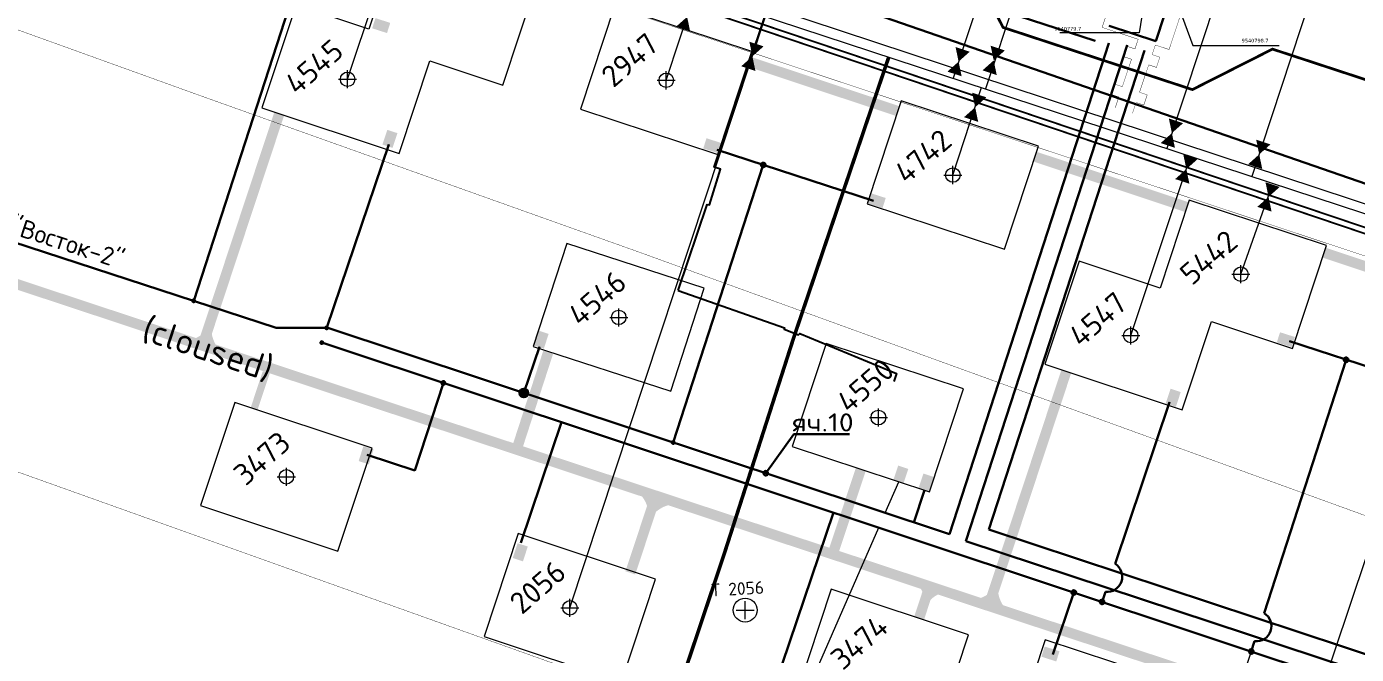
# Model space of a CAD drawing. Header units: millimetres. Extents: x 519 to 9564855, y -810 to 5021775.
# Drawn here: x 9540161 to 9540897, y 4996449 to 4996796 of the extents above; entities that cross this region are included whole.
import ezdxf

# ---------------------------------------------------------------- set-up
doc = ezdxf.new("R2010")
doc.units = ezdxf.units.MM
doc.header["$LTSCALE"] = 2
doc.header["$MEASUREMENT"] = 0
doc.header["$PDMODE"] = 2
doc.header["$PDSIZE"] = 5
doc.linetypes.add('92051501$0$DASHED', pattern=[0.75, 0.5, -0.25])
doc.linetypes.add('ACAD_ISO02W100', pattern=[15, 12, -3])
for name, color, linetype, lineweight in [('160 скважин на 2012 год - Электрика', 192, 'Continuous', 30), ('200 скв. на 2010 год', 61, 'Continuous', 0), ('PPLINE_GAS', 4, 'GAS_LINE', 30), ('SteamInjInfrastructure', 25, 'Continuous', 100), ('Скв на 2025 допы от ХеКай', 204, 'Continuous', 0), ('Электро', 1, 'Continuous', 30), ('Электроснаб', 1, 'Continuous', 18), ('Электроснабжене', 1, 'Continuous', 18)]:
    doc.layers.add(name, color=color, linetype=linetype, lineweight=lineweight)
for name, color, linetype in [('Existing roads', 41, 'Continuous'), ('FIBERGLASS', 212, 'Continuous'), ('GZU 32', 7, 'Continuous'), ('Injection lines', 164, 'Continuous'), ('OilColl&Flowlines', 3, 'Continuous'), ('stage 7.frame', 7, 'Continuous'), ('Stage VII wells', 9, 'Continuous'), ('Stage8 wlls text', 7, 'Continuous'), ('паропровод', 6, 'Continuous'), ('Скважины  2018 года', 7, 'Continuous'), ('Скважины 2016', 7, 'Continuous'), ('Скважины 2017г', 221, 'Continuous'), ('Скважины 2019г.', 241, 'Continuous'), ('Скважины на 2016 год.', 40, 'Continuous'), ('Скважины на 2020 год', 140, 'Continuous')]:
    doc.layers.add(name, color=color, linetype=linetype)
doc.styles.add('92051501$0$STANDARD', font='simplex.shx')
doc.styles.add('Elect', font='isocpeur.ttf')
doc.styles.add('GeoApp', font='', dxfattribs={"height": 1})
doc.styles.get("Standard").update_dxf_attribs({"font": 'isocpeur.ttf', "width": 0.5})
doc.styles.get('GeoApp').set_extended_font_data('D431', italic=True)
doc.linetypes.add('g5_121_g', pattern='A,4,-0.4,["Г",GeoApp,S=1,R=0,X=0,Y=-0.5],-1.2,12', length=17.6)
doc.linetypes.add('GAS_LINE', pattern='A,0.5,-0.2,["G",92051501$0$STANDARD,S=0.1,R=0,X=-0.1,Y=-0.05],-0.05', length=0.75)

msp = doc.modelspace()

# ---------------------------------------------------------------- hatches: boundary and pattern name
at = {"layer": 'Existing roads', "lineweight": 0}
h = msp.add_hatch(color=256, dxfattribs=at)
h.paths.add_polyline_path([(9540261.69904, 4996627.36503), (9540263.28628, 4996626.76826, 0.155118741), (9540267.81893, 4996617.23125), (9540259.26333, 4996619.98439)])
h.paths.add_polyline_path([(9540260.17334, 4996627.93865), (9540261.69904, 4996627.36503), (9540259.26333, 4996619.98439), (9540250.4674, 4996622.81487, 0.161550784)])
h = msp.add_hatch(color=256, dxfattribs=at)
h.paths.add_polyline_path([(9540506.51312, 4996527.3487), (9540504.92589, 4996527.94546, 0.155118741), (9540500.39323, 4996537.48247), (9540508.94883, 4996534.72933)])
h.paths.add_polyline_path([(9540508.03883, 4996526.77507), (9540506.51312, 4996527.3487), (9540508.94883, 4996534.72933), (9540517.74476, 4996531.89885, 0.161550784)])
h = msp.add_hatch(color=256, dxfattribs=at)
h.paths.add_polyline_path([(9540659.01717, 4996479.2158), (9540657.42994, 4996479.81256, 0.155118741), (9540652.89728, 4996489.34958), (9540661.45288, 4996486.59643)])
h.paths.add_polyline_path([(9540660.54288, 4996478.64217), (9540659.01717, 4996479.2158), (9540661.45288, 4996486.59643), (9540670.24881, 4996483.76595, 0.161550784)])
h = msp.add_hatch(color=256, dxfattribs=at)
h.paths.add_polyline_path([(9540696.87615, 4996483.85884), (9540698.46338, 4996483.26207, 0.155118741), (9540702.99604, 4996473.72506), (9540694.44044, 4996476.4782)])
h.paths.add_polyline_path([(9540695.35044, 4996484.43246), (9540696.87615, 4996483.85884), (9540694.44044, 4996476.4782), (9540685.64451, 4996479.30868, 0.161550784)])
at = {"layer": 'Электро'}
for points in [[(9540353.87812, 4996801.00715), (9540352.08236, 4996795.37503), (9540360.29321, 4996792.75706), (9540362.08898, 4996798.38918)], [(9540357.75947, 4996731.03994), (9540363.37171, 4996729.18295), (9540366.07893, 4996737.36481), (9540360.4667, 4996739.2218)], [(9540537.07355, 4996734.53016), (9540535.27779, 4996728.89803), (9540543.48864, 4996726.28006), (9540545.2844, 4996731.91218)], [(9540628.04272, 4996704.10413), (9540626.24696, 4996698.472), (9540634.45781, 4996695.85403), (9540636.25357, 4996701.48615)], [(9540441.4238, 4996619.92571), (9540447.03603, 4996618.06873), (9540449.74326, 4996626.25059), (9540444.13103, 4996628.10757)], [(9540854.44053, 4996627.18059), (9540852.64476, 4996621.54847), (9540860.85562, 4996618.9305), (9540862.65138, 4996624.56262)], [(9540791.17119, 4996587.77777), (9540796.78342, 4996585.92078), (9540799.49065, 4996594.10264), (9540793.87842, 4996595.95963)], [(9540352.85798, 4996562.32097), (9540347.22586, 4996564.11674), (9540344.60789, 4996555.90588), (9540350.24001, 4996554.11012)], [(9540654.3694, 4996540.81373), (9540659.98163, 4996538.95674), (9540662.68886, 4996547.1386), (9540657.07663, 4996548.99558)], [(9540429.87347, 4996502.26119), (9540435.48571, 4996500.40421), (9540438.19293, 4996508.58607), (9540432.5807, 4996510.44305)]]:
    msp.add_hatch(color=256, dxfattribs=at).paths.add_polyline_path(points)
h = msp.add_hatch(color=256, dxfattribs=at)
edge = h.paths.add_edge_path()
edge.add_arc((9540436.04085, 4996593.56228), 2.37106, 0, 360)
at = {"layer": 'Электро', "ltscale": 7.5}
msp.add_hatch(color=256, dxfattribs=at).paths.add_polyline_path([(9540724.18594, 4996453.28594), (9540722.39018, 4996447.65382), (9540730.60103, 4996445.03585), (9540732.39679, 4996450.66797)])
at = {"layer": 'Электроснаб', "lineweight": 0}
for points in [[(9540353.87812, 4996801.00715), (9540352.08236, 4996795.37503), (9540360.29321, 4996792.75706), (9540362.08898, 4996798.38918)], [(9540357.75947, 4996731.03994), (9540363.37171, 4996729.18295), (9540366.07893, 4996737.36481), (9540360.4667, 4996739.2218)], [(9540537.07355, 4996734.53016), (9540535.27779, 4996728.89803), (9540543.48864, 4996726.28006), (9540545.2844, 4996731.91218)], [(9540628.04272, 4996704.10413), (9540626.24696, 4996698.472), (9540634.45781, 4996695.85403), (9540636.25357, 4996701.48615)], [(9540441.4238, 4996619.92571), (9540447.03603, 4996618.06873), (9540449.74326, 4996626.25059), (9540444.13103, 4996628.10757)], [(9540854.44053, 4996627.18059), (9540852.64476, 4996621.54847), (9540860.85562, 4996618.9305), (9540862.65138, 4996624.56262)], [(9540791.17119, 4996587.77777), (9540796.78342, 4996585.92078), (9540799.49065, 4996594.10264), (9540793.87842, 4996595.95963)], [(9540352.85798, 4996562.32097), (9540347.22586, 4996564.11674), (9540344.60789, 4996555.90588), (9540350.24001, 4996554.11012)], [(9540640.43123, 4996545.23969), (9540646.04346, 4996543.38271), (9540648.75069, 4996551.56456), (9540643.13846, 4996553.42155)], [(9540429.87347, 4996502.26119), (9540435.48571, 4996500.40421), (9540438.19293, 4996508.58607), (9540432.5807, 4996510.44305)]]:
    msp.add_hatch(color=1, dxfattribs=at).paths.add_polyline_path(points)
h = msp.add_hatch(color=1, dxfattribs=at)
edge = h.paths.add_edge_path()
edge.add_arc((9540436.04085, 4996593.56228), 2.37106, 0, 360)
at = {"layer": 'Электроснабжене', "lineweight": 0}
for points in [[(9540353.87812, 4996801.00715), (9540352.08236, 4996795.37503), (9540360.29321, 4996792.75706), (9540362.08898, 4996798.38918)], [(9540357.75947, 4996731.03994), (9540363.37171, 4996729.18295), (9540366.07893, 4996737.36481), (9540360.4667, 4996739.2218)], [(9540537.07355, 4996734.53016), (9540535.27779, 4996728.89803), (9540543.48864, 4996726.28006), (9540545.2844, 4996731.91218)], [(9540628.04272, 4996704.10413), (9540626.24696, 4996698.472), (9540634.45781, 4996695.85403), (9540636.25357, 4996701.48615)], [(9540441.4238, 4996619.92571), (9540447.03603, 4996618.06873), (9540449.74326, 4996626.25059), (9540444.13103, 4996628.10757)], [(9540854.44053, 4996627.18059), (9540852.64476, 4996621.54847), (9540860.85562, 4996618.9305), (9540862.65138, 4996624.56262)], [(9540791.17119, 4996587.77777), (9540796.78342, 4996585.92078), (9540799.49065, 4996594.10264), (9540793.87842, 4996595.95963)], [(9540352.85798, 4996562.32097), (9540347.22586, 4996564.11674), (9540344.60789, 4996555.90588), (9540350.24001, 4996554.11012)], [(9540640.43123, 4996545.23969), (9540646.04346, 4996543.38271), (9540648.75069, 4996551.56456), (9540643.13846, 4996553.42155)], [(9540429.87347, 4996502.26119), (9540435.48571, 4996500.40421), (9540438.19293, 4996508.58607), (9540432.5807, 4996510.44305)]]:
    msp.add_hatch(color=1, dxfattribs=at).paths.add_polyline_path(points)
h = msp.add_hatch(color=1, dxfattribs=at)
edge = h.paths.add_edge_path()
edge.add_arc((9540436.04085, 4996593.56228), 2.37106, 0, 360)

# ---------------------------------------------------------------- linework, layer by layer
at = {"color": 0, "linetype": 'ByBlock', "lineweight": 0, "ltscale": 80}
for p, q in [((9540779.71, 4996812.71), (9540776.49381, 4996792.86579)), ((9540798.66868, 4996806.34038), (9540806.09921, 4996785.88432)), ((9540776.49381, 4996792.86579), (9540732.58722, 4996792.86579)), ((9540806.09921, 4996785.88432), (9540854.01399, 4996785.88432))]:
    msp.add_line(p, q, dxfattribs=at)
at = {"layer": '160 скважин на 2012 год - Электрика', "color": 0, "linetype": 'ByBlock', "lineweight": 0, "ltscale": 200, "const_width": 0.2}
for points in [[(9540775.94648, 4996789.28727), (9540756.00896, 4996795.88237), (9540770.14131, 4996838.60562), (9540807.16814, 4996826.35758)], [(9540770.14131, 4996838.60562), (9540807.16814, 4996826.35758), (9540793.03579, 4996783.63433), (9540785.44054, 4996786.14675)], [(9540775.94648, 4996789.28727), (9540775.94648, 4996789.28727), (9540774.16619, 4996783.97779), (9540769.8918, 4996785.38478), (9540767.98433, 4996779.69606), (9540772.25473, 4996778.27701), (9540767.16808, 4996763.1071), (9540762.89369, 4996764.51409), (9540760.98605, 4996758.82543), (9540765.25645, 4996757.40638), (9540763.27868, 4996751.50946)], [(9540785.44054, 4996786.14675), (9540785.44054, 4996786.14675), (9540783.66024, 4996780.83727), (9540787.9325, 4996779.42384), (9540786.02502, 4996773.73512), (9540781.75462, 4996775.15416), (9540776.66797, 4996759.98426), (9540780.94023, 4996758.57083), (9540779.03257, 4996752.88217), (9540774.76218, 4996754.30122), (9540772.75967, 4996748.33058)]]:
    msp.add_lwpolyline(points, dxfattribs=at)
at = {"layer": '200 скв. на 2010 год', "color": 0, "linetype": 'ByBlock', "lineweight": 0}
for points in [[(9540383.99562, 4996777.2937), (9540424.36255, 4996763.93701), (9540443.21798, 4996820.92241), (9540367.23745, 4996846.06299), (9540350.31718, 4996794.92608)], [(9540816.46775, 4996633.09189), (9540861.36255, 4996618.23701), (9540880.21798, 4996675.22241), (9540804.23745, 4996700.36299), (9540788.10099, 4996651.59493)]]:
    msp.add_lwpolyline(points, dxfattribs=at)
for points in [[(9540467.38202, 4996750.67759), (9540543.36255, 4996725.53701), (9540562.21798, 4996782.52241), (9540486.23745, 4996807.66299)], [(9540625.98202, 4996698.27759), (9540701.96255, 4996673.13701), (9540720.81798, 4996730.12241), (9540644.83745, 4996755.26299)]]:
    msp.add_lwpolyline(points, close=True, dxfattribs=at)
for centre in [(9540514.8, 4996766.6), (9540673.4, 4996714.2), (9540832.8, 4996659.3)]:
    msp.add_circle(centre, 4, dxfattribs=at)
for p in [(9540514.8, 4996766.6), (9540673.4, 4996714.2)]:
    msp.add_point(p, dxfattribs=at)
at = {"layer": '200 скв. на 2010 год', "color": 0, "linetype": 'ByBlock', "lineweight": 0, "ltscale": 80}
msp.add_point((9540832.8, 4996659.3), dxfattribs=at)
at = {"layer": 'Existing roads', "color": 3, "linetype": 'ByBlock', "lineweight": 0, "ltscale": 80}
for p, q in [((9540732.3, 4996885.9), (9540691.46233, 4996761.83627, 0)), ((9540879.9, 4996838), (9540838.85888, 4996713.3182, 0))]:
    msp.add_line(p, q, dxfattribs=at)
at = {"layer": 'Existing roads', "lineweight": 0, "const_width": 5.7, "flags": 128}
for points in [[(9539236.46772, 4996958.23095), (9539449.06998, 4996887.80402), (9539656.82581, 4996818.98253), (9539807.89022, 4996768.94072), (9540053.71781, 4996687.50752), (9540302.17255, 4996605.23744), (9540547.4836, 4996524.01212), (9540969.95656, 4996384.12644), (9541372.67546, 4996250.78157)], [(9540642.94971, 4996749.5578), (9540560.3837, 4996776.9788)], [(9540300.6043, 4996747.88989), (9540258.21892, 4996619.79167)], [(9540802.93452, 4996696.42523), (9540718.90242, 4996724.33314)], [(9540952.06107, 4996646.8988), (9540878.88723, 4996671.20057)], [(9540736.07612, 4996605.27441), (9540693.22108, 4996475.75676)], [(9540622.47228, 4996551.40731), (9540606.8974, 4996504.33952)], [(9540509.069, 4996536.73164), (9540494.94613, 4996494.04912)], [(9540660.53521, 4996486.57943), (9540654.77446, 4996469.16915)]]:
    msp.add_lwpolyline(points, dxfattribs=at)
at = {"layer": 'Existing roads', "color": 8, "lineweight": 0, "const_width": 5.7, "flags": 128}
msp.add_lwpolyline([(9540432.84935, 4996564.92346), (9540449.46058, 4996616.0692)], dxfattribs=at)
at = {"layer": 'FIBERGLASS', "lineweight": 0, "const_width": 1}
for points in [[(9535085.72343, 4997637.29764), (9537983.34114, 4996705.15232), (9538036.41897, 4996871.78691), (9539300.70304, 4996479.46424), (9539854.97263, 4997035.43373), (9541157.78752, 4996595.10264)], [(9537068.05, 4997002.22187), (9537981.72, 4996708.3), (9538034.79, 4996874.91), (9539300, 4996482.3), (9539854.3, 4997038.3), (9541302.5903, 4996549.89746), (9542161.1, 4996901.3), (9542450.6, 4996805.7), (9542706.4, 4996882.9), (9542843.8, 4997304.1), (9543427.4, 4997108.5), (9543551.3, 4997487.2), (9544168.068, 4997275.346), (9544226.79603, 4997449.75375)]]:
    msp.add_lwpolyline(points, dxfattribs=at)
at = {"layer": 'Injection lines', "lineweight": 0, "ltscale": 50, "const_width": 2}
msp.add_lwpolyline([(9540386.25003, 4996053.89446), (9540454.93659, 4996230.40391), (9540546.40763, 4996503.09311), (9540585.36074, 4996624.29599), (9540637.92708, 4996779.4583)], dxfattribs=at)
at = {"layer": 'OilColl&Flowlines', "color": 3, "linetype": 'ByBlock', "lineweight": 0, "ltscale": 5}
for p, q in [((9540743.9, 4996981.5), (9540673.53627, 4996767.73693, 0.00004)), ((9540514.8, 4996766.6), (9540530.6555, 4996814.76856, 0.00005)), ((9540673.4, 4996714.2), (9540689.31315, 4996762.54371, 0.00004)), ((9540832.8, 4996659.3), (9540850.31425, 4996708.89682))]:
    msp.add_line(p, q, dxfattribs=at)
at = {"layer": 'OilColl&Flowlines', "linetype": 'ByBlock', "lineweight": 0}
for p, q in [((9540846.2, 4996893.4), (9540791.75178, 4996728.8243)), ((9540338.5, 4996767.2), (9540371.59807, 4996867.22988)), ((9540461.5, 4996474.7), (9540569.7631, 4996801.89563)), ((9540771.8, 4996625.4), (9540804.91942, 4996724.48995))]:
    msp.add_line(p, q, dxfattribs=at)
at = {"layer": 'OilColl&Flowlines', "linetype": 'ByBlock', "lineweight": 0, "ltscale": 80}
msp.add_line((9540372.34498, 4996866.87914, 0.00006), (9541280.49853, 4996567.94504, 0), dxfattribs=at)
at = {"layer": 'OilColl&Flowlines', "color": 3, "linetype": 'ByBlock', "lineweight": 0, "ltscale": 80, "const_width": 0.2}
for points in [[(9539197.89382, 4997187.33847), (9539310.07041, 4997150.20079), (9539391.63452, 4997070.12939), (9540260.79153, 4996756.74505), (9540260.79153, 4996756.74505)], [(9539169.9496, 4996902.22643), (9540836.37638, 4996306.7567)]]:
    msp.add_lwpolyline(points, dxfattribs=at)
at = {"layer": 'OilColl&Flowlines', "color": 3, "linetype": 'ByBlock', "lineweight": 0, "ltscale": 80}
msp.add_lwpolyline([(9540763.06395, 4996088.18775), (9541023.73109, 4996865.32397), (9541143.00657, 4996824.75676)], dxfattribs=at)
at = {"layer": 'OilColl&Flowlines', "color": 3, "linetype": 'ByBlock', "lineweight": 0, "ltscale": 5, "const_width": 0.2}
msp.add_lwpolyline([(9540260.79153, 4996756.74505), (9540500.06001, 4996671.42676), (9540912.11292, 4996521.9214)], dxfattribs=at)
at = {"layer": 'OilColl&Flowlines', "linetype": 'ByBlock', "lineweight": 0}
for points in [[(9540528.0419, 4996793.62926, 0.00004), (9540520.1848, 4996796.22903, 0.00004), (9540526.36482, 4996801.7336, 0.00004)], [(9540568.65557, 4996785.37555), (9540562.47555, 4996779.87098), (9540560.79847, 4996787.97532)], [(9540682.74297, 4996782.43645, 0.00004), (9540676.56295, 4996776.93189, 0.00004), (9540674.88586, 4996785.03623, 0.00004)], [(9540702.16695, 4996783.12403, 0), (9540695.98692, 4996777.61946, 0), (9540694.30984, 4996785.7238, 0)], [(9540564.15263, 4996771.76664), (9540556.29552, 4996774.36642), (9540562.47555, 4996779.87098)], [(9540678.24003, 4996768.82755, 0.00004), (9540670.38292, 4996771.42732, 0.00004), (9540676.56295, 4996776.93189, 0.00004)], [(9540697.66401, 4996769.51512, 0), (9540689.8069, 4996772.1149, 0), (9540695.98692, 4996777.61946, 0)], [(9540691.91843, 4996757.1883, 0.00003), (9540685.73841, 4996751.68373, 0.00003), (9540684.06132, 4996759.78807, 0.00003)], [(9540687.41549, 4996743.57939, 0.00003), (9540679.55838, 4996746.17917, 0.00003), (9540685.73841, 4996751.68373, 0.00003)], [(9540800.7631, 4996742.88677), (9540794.58308, 4996737.3822), (9540792.906, 4996745.48654)], [(9540796.26016, 4996729.27786), (9540788.40306, 4996731.87764), (9540794.58308, 4996737.3822)], [(9540849.08947, 4996731.12828, 0), (9540842.90945, 4996725.62372, 0), (9540841.23236, 4996733.72806, 0)], [(9540808.77346, 4996722.96486), (9540802.59343, 4996717.46029), (9540800.91635, 4996725.56463)], [(9540844.58653, 4996717.51938, 0), (9540836.72942, 4996720.11915, 0), (9540842.90945, 4996725.62372, 0)], [(9540804.27052, 4996709.35595), (9540796.41341, 4996711.95573), (9540802.59343, 4996717.46029)]]:
    msp.add_solid(points, dxfattribs=at)
at = {"layer": 'OilColl&Flowlines', "lineweight": 0}
for points in [[(9540854.2428, 4996707.59693), (9540848.06278, 4996702.09236), (9540846.3857, 4996710.1967)], [(9540849.73986, 4996693.98802), (9540841.88275, 4996696.5878), (9540848.06278, 4996702.09236)]]:
    msp.add_solid(points, dxfattribs=at)
at = {"layer": 'PPLINE_GAS', "linetype": 'GAS_LINE', "lineweight": 0, "ltscale": 15}
msp.add_line((9541105.98761, 4996630.50024), (9540466.97727, 4996841.74902), dxfattribs=at)
at = {"layer": 'PPLINE_GAS', "linetype": 'g5_121_g'}
msp.add_lwpolyline([(9534778.5479, 4998536.78098), (9534874.18051, 4998503.20616), (9535072.84513, 4998402.39372), (9535451.90206, 4998298.75678), (9537303.35592, 4997704.5983), (9537377.97521, 4997927.57471), (9538200.14956, 4997654.43587), (9538214.55082, 4997649.50142), (9538234.24131, 4997643.04917), (9538590.1015, 4997520.55902), (9539125.3331, 4997334.13457), (9539210.91174, 4997304.42884), (9539345.38339, 4997257.75155), (9539456.46224, 4997220.86465), (9539620.38329, 4997166.42999), (9539867.53158, 4997084.35735), (9540014.59686, 4997034.46686), (9540009.45675, 4997018.26256), (9541300.177, 4996571.493), (9541398.857, 4996623.815), (9541532.03867, 4997015.00349), (9541563.89422, 4997108.93401), (9541575.96726, 4997105.29839)], dxfattribs=at)
at = {"layer": 'stage 7.frame', "color": 0, "linetype": 'ByBlock', "lineweight": 0}
msp.add_lwpolyline([(9540350.31718, 4996794.92608), (9540309.95026, 4996808.28277), (9540291.09482, 4996751.29737), (9540367.07535, 4996726.15679), (9540383.99562, 4996777.2937)], dxfattribs=at)
msp.add_lwpolyline([(9540414.08202, 4996458.7776), (9540490.06255, 4996433.63702), (9540508.91798, 4996490.62241), (9540432.93745, 4996515.76299)], close=True, dxfattribs=at)
for centre in [(9540338.5, 4996767.2), (9540461.5, 4996474.7)]:
    msp.add_circle(centre, 4, dxfattribs=at)
msp.add_point((9540338.5, 4996767.2), dxfattribs=at)
at = {"layer": 'stage 7.frame', "color": 0, "linetype": 'ByBlock', "lineweight": 0, "ltscale": 80}
msp.add_point((9540461.5, 4996474.7), dxfattribs=at)
at = {"layer": 'Stage VII wells', "color": 0, "linetype": 'ByBlock', "lineweight": 0}
msp.add_lwpolyline([(9540788.10099, 4996651.59493), (9540743.20619, 4996666.4498), (9540724.35076, 4996609.46441), (9540800.33128, 4996584.32383), (9540816.46775, 4996633.09189)], dxfattribs=at)
msp.add_circle((9540771.8, 4996625.4), 4, dxfattribs=at)
at = {"layer": 'Stage VII wells', "color": 0, "linetype": 'ByBlock', "lineweight": 0, "ltscale": 80}
msp.add_point((9540771.8, 4996625.4), dxfattribs=at)
at = {"layer": 'Stage8 wlls text', "color": 0, "linetype": 'ByBlock', "lineweight": 0}
msp.add_lwpolyline([(9540705.68202, 4996400.0776), (9540781.66254, 4996374.93702), (9540800.51798, 4996431.92241), (9540724.53745, 4996457.06299)], close=True, dxfattribs=at)
at = {"layer": 'SteamInjInfrastructure', "linetype": 'ByBlock', "lineweight": 0, "ltscale": 50, "const_width": 0.2}
msp.add_lwpolyline([(9541863.62092, 4996775.81336), (9541303.01305, 4996544.91028), (9541291.432, 4996540.01743), (9539857.77275, 4997015.6458), (9539305.61544, 4996462.66765)], dxfattribs=at)
at = {"layer": 'паропровод', "color": 6, "ltscale": 0.6}
for points in [[(9540521.46459, 4996650.29393), (9540537.51028, 4996697.91867), (9540538.65281, 4996697.66408), (9540544.88625, 4996717.49304), (9540544.88625, 4996717.49304), (9540541.25051, 4996718.45563), (9540609.74271, 4996921.62226)], [(9540521.46459, 4996650.29393), (9540580.16199, 4996629.59304), (9540580.10014, 4996628.81666), (9540587.97932, 4996625.73836), (9540588.73145, 4996626.52131), (9540642.2514, 4996604.45472), (9540640.74363, 4996599.91791)]]:
    msp.add_lwpolyline(points, dxfattribs=at)
at = {"layer": 'Скв на 2025 допы от ХеКай', "color": 244, "linetype": 'ACAD_ISO02W100', "lineweight": 0, "true_color": 0x991b1e, "const_width": 1.5, "elevation": 23.89046}
msp.add_lwpolyline([(9539371.99663, 4997269.22699), (9539639.56304, 4997181.37805), (9539953.29769, 4997078.30478), (9540678.73072, 4996840.1926), (9540701.13885, 4996795.87752), (9540805.94244, 4996761.46782), (9540850.25751, 4996783.87595), (9541778.96857, 4996478.95625), (9541933.60866, 4996924.71284), (9541959.59701, 4997000.01304), (9541984.406, 4997071.89607), (9542017.0262, 4997166.41176), (9542028.623, 4997200.01304), (9542056.87793, 4997285.92151), (9542079.72467, 4997355.5053), (9542077.25468, 4997367.30989), (9542097.18736, 4997428.05079), (9542106.17218, 4997436.09083), (9542151.59188, 4997574.39346), (9542047.08076, 4997608.70716), (9542065.79733, 4997665.7132), (9542054.72165, 4997718.62031), (9542078.12789, 4997789.91), (9542071.12629, 4997792.23624)], dxfattribs=at)
at = {"layer": 'Скважины  2018 года', "color": 0, "linetype": 'ByBlock', "lineweight": 0}
msp.add_lwpolyline([(9540441.18924, 4996619.2231), (9540517.27683, 4996594.5112), (9540535.81076, 4996651.5769), (9540459.72317, 4996676.2888)], close=True, dxfattribs=at)
msp.add_circle((9540488.5, 4996635.4), 4, dxfattribs=at)
msp.add_point((9540488.5, 4996635.4), dxfattribs=at)
at = {"layer": 'Скважины 2016', "color": 42, "linetype": '92051501$0$DASHED', "lineweight": 0, "ltscale": 5, "const_width": 4}
msp.add_lwpolyline([(9540286.72804, 4996584.72566), (9540293.43837, 4996604.99078)], dxfattribs=at)
at = {"layer": 'Скважины 2017г', "color": 0, "linetype": 'ByBlock', "lineweight": 0, "ltscale": 40}
msp.add_circle((9540558.45, 4996473.44), 6.60068, dxfattribs=at)
msp.add_point((9540558.45, 4996473.44), dxfattribs=at)
at = {"layer": 'Скважины 2019г.', "color": 0, "linetype": 'ByBlock', "lineweight": 0}
msp.add_lwpolyline([(9540584.48202, 4996563.9776), (9540660.46254, 4996538.83702), (9540679.31798, 4996595.82241), (9540603.33745, 4996620.96299)], close=True, dxfattribs=at)
msp.add_circle((9540632.2, 4996580), 4.0951, dxfattribs=at)
at = {"layer": 'Скважины на 2016 год.', "color": 0, "linetype": 'ByBlock', "lineweight": 0}
msp.add_lwpolyline([(9540257.18202, 4996531.27759), (9540333.16255, 4996506.13701), (9540352.01798, 4996563.12241), (9540276.03745, 4996588.26299)], close=True, dxfattribs=at)
msp.add_circle((9540304.6, 4996547.2), 4, dxfattribs=at)
msp.add_point((9540304.6, 4996547.2), dxfattribs=at)
at = {"layer": 'Скважины на 2020 год', "color": 0, "linetype": 'ByBlock', "lineweight": 0}
msp.add_lwpolyline([(9540587.18202, 4996427.97759), (9540663.16255, 4996402.83701), (9540682.01798, 4996459.82241), (9540606.03745, 4996484.96299)], close=True, dxfattribs=at)
msp.add_point((9540632.2, 4996580), dxfattribs=at)
at = {"layer": 'Электро'}
for p, q in [((9539490.17834, 4997198.55214), (9540752.09079, 4996788.53193)), ((9539217.64875, 4996982.91544), (9540298.89916, 4996629.69311, 0)), ((9540308.08527, 4996813.0856), (9540253.32667, 4996644.55595)), ((9540790.46362, 4996802.88789), (9540785.72839, 4996788.31433)), ((9540785.72839, 4996788.31433), (9540759.93674, 4996796.69455)), ((9540759.66528, 4996787.21983, 3087.69415), (9540671.58444, 4996515.43223, -3244.5548)), ((9540769.79963, 4996786.04945, 3087.69415), (9540680.63147, 4996511.61809, 3087.69415)), ((9540779.38274, 4996783.18258, 3087.69415), (9540693.21557, 4996517.98729, 3087.69415)), ((9540361.21945, 4996731.05372, 0), (9540326.92516, 4996629.75607, 47.36082)), ((9540629.46893, 4996699.94442), (9540542.96372, 4996728.05166)), ((9540568.47009, 4996719.76414), (9540518.62125, 4996566.17028, 47.36082)), ((9540326.86807, 4996629.58744, 47.43966), (9540298.89916, 4996629.69311, 0)), ((9540326.92516, 4996629.75607, 47.36082), (9540671.58444, 4996515.43223, 47.36082)), ((9540324.17961, 4996621.47889, 0), (9541284.86045, 4996302.2458)), ((9540937.9877, 4996596.69204), (9540859.57909, 4996622.16854)), ((9540444.64487, 4996619.08566), (9540436.06395, 4996593.63194)), ((9540890.97685, 4996611.96679), (9540845.68199, 4996471.70758)), ((9540375.71795, 4996550.67013), (9540391.46074, 4996599.12145)), ((9540793.31914, 4996588.54397), (9540763.1192, 4996499.11911)), ((9540456.91576, 4996577.36345, 0), (9540434.37309, 4996510.59253)), ((9540585.44417, 4996570.78735, 94.72164), (9540569.89523, 4996549.16265, 47.36082)), ((9540616.24855, 4996570.78735, 94.72164), (9540585.44417, 4996570.78735, 94.72164)), ((9540375.71795, 4996550.67013), (9540349.23137, 4996559.27614)), ((9540657.72511, 4996539.74278), (9540651.8343, 4996521.98337, 47.36082)), ((9540509.09876, 4996236.91259, 0), (9540607.28833, 4996527.38648)), ((9540693.21557, 4996517.98729, 3087.69415), (9541843.02466, 4996137.50272, 47.36082)), ((9540680.63147, 4996511.61809, 3087.69415), (9541849.42842, 4996124.85078, 47.36082)), ((9540740.3301, 4996483.16947, 0), (9540728.70262, 4996448.94355, 0)), ((9540757.83614, 4996483.49203), (9540755.96982, 4996477.97154)), ((9540840.36227, 4996456.19113), (9540838.5326, 4996450.56001))]:
    msp.add_line(p, q, dxfattribs=at)
msp.add_circle((9540436.04085, 4996593.56228, 47.36082), 2.37106, dxfattribs=at)
for centre, radius, start, end in [((9540568.47009, 4996719.76414), 1.25, 162, 342), ((9540568.47009, 4996719.76414), 1.25, 342, 162), ((9540253.32667, 4996644.55595), 0.75, 161.99999995, 341.99999995), ((9540253.32667, 4996644.55595), 0.75, 341.99999995, 161.99999995), ((9540326.86807, 4996629.58744, 47.43966), 0.75, 162, 342), ((9540326.86807, 4996629.58744, 47.43966), 0.75, 342, 162), ((9540324.17961, 4996621.47889, 0), 0.75, 161.99999995, 341.99999995), ((9540324.17961, 4996621.47889, 0), 0.75, 341.99999995, 161.99999995), ((9540890.97685, 4996611.96679), 1.25, 341.99999995, 161.99999995), ((9540890.97685, 4996611.96679), 1.25, 161.99999995, 341.99999995), ((9540391.46074, 4996599.12145), 1, 162, 342), ((9540391.46074, 4996599.12145), 1, 342, 162), ((9540518.62125, 4996566.17028, 47.36082), 0.75, 161.99999995, 341.99999995), ((9540518.62125, 4996566.17028, 47.36082), 0.75, 341.99999995, 161.99999995), ((9540569.8496, 4996549.17778, 47.36082), 1.25, 162, 342), ((9540569.8496, 4996549.17778, 47.36082), 1.25, 342, 162), ((9540758.60988, 4996491.93702), 8.48035, 264.76506011, 57.87712268), ((9540740.3301, 4996483.16947, 0), 1.25, 161.99999995, 341.99999995), ((9540740.3301, 4996483.16947, 0), 1.25, 341.99999995, 161.99999995), ((9540740.3301, 4996483.16947, 0), 0.75, 162, 342), ((9540740.3301, 4996483.16947, 0), 0.75, 342, 162), ((9540755.96982, 4996477.97154), 1.25, 162.00000005, 342.00000005), ((9540755.96982, 4996477.97154), 1.25, 342.00000005, 162.00000005), ((9540755.96982, 4996477.97154), 0.75, 162, 342), ((9540755.96982, 4996477.97154), 0.75, 342, 162), ((9540841.25558, 4996464.55501), 8.41144, 263.90358467, 58.24848392), ((9540838.5326, 4996450.56001), 1.25, 162, 342), ((9540838.5326, 4996450.56001), 1.25, 342, 162), ((9540838.5326, 4996450.56001), 0.75, 342.00000005, 162.00000005), ((9540838.5326, 4996450.56001), 0.75, 162.00000005, 342.00000005)]:
    msp.add_arc(centre, radius, start, end, dxfattribs=at)
at = {"layer": 'Электроснаб', "color": 1, "linetype": 'ByBlock', "lineweight": 0}
for p, q in [((9539490.17834, 4997198.55214), (9540752.09079, 4996788.53193)), ((9539341.42321, 4996941.96071), (9540298.89916, 4996629.69311, 0)), ((9540308.08527, 4996813.0856), (9540253.32667, 4996644.55595)), ((9540759.66528, 4996787.21983, 3087.69415), (9540671.58444, 4996515.43223, -3244.5548)), ((9540769.79963, 4996786.04945, 3087.69415), (9540680.63147, 4996511.61809, 3087.69415)), ((9540779.38274, 4996783.18258, 3087.69415), (9540693.21557, 4996517.98729, 3087.69415)), ((9540361.21945, 4996731.05372, 0), (9540326.92516, 4996629.75607, 47.36082)), ((9540326.86807, 4996629.58744, 47.43966), (9540298.89916, 4996629.69311, 0)), ((9540326.92516, 4996629.75607, 47.36082), (9540671.58444, 4996515.43223, 47.36082)), ((9540324.17961, 4996621.47889, 0), (9541284.86045, 4996302.2458)), ((9540890.97685, 4996611.96679), (9540845.68199, 4996471.70758)), ((9540793.31914, 4996588.54397), (9540763.1192, 4996499.11911)), ((9540693.21557, 4996517.98729, 3087.69415), (9541843.02466, 4996137.50272, 47.36082)), ((9540680.63147, 4996511.61809, 3087.69415), (9541849.42842, 4996124.85078, 47.36082)), ((9540757.83614, 4996483.49203), (9540755.96982, 4996477.97154)), ((9540840.36227, 4996456.19113), (9540838.5326, 4996450.56001))]:
    msp.add_line(p, q, dxfattribs=at)
at = {"layer": 'Электроснаб', "color": 1, "lineweight": 0}
for p, q in [((9540790.46362, 4996802.88789), (9540785.72839, 4996788.31433)), ((9540785.72839, 4996788.31433), (9540759.93674, 4996796.69455)), ((9540629.46893, 4996699.94442), (9540542.96372, 4996728.05166)), ((9540568.47009, 4996719.76414), (9540518.62125, 4996566.17028, 47.36082)), ((9540937.9877, 4996596.69204), (9540859.57909, 4996622.16854)), ((9540444.64487, 4996619.08566), (9540436.06395, 4996593.63194)), ((9540375.71795, 4996550.67013), (9540391.46074, 4996599.12145)), ((9540456.91576, 4996577.36345, 0), (9540434.37309, 4996510.59253)), ((9540375.71795, 4996550.67013), (9540349.23137, 4996559.27614))]:
    msp.add_line(p, q, dxfattribs=at)
msp.add_circle((9540436.04085, 4996593.56228, 47.36082), 2.37106, dxfattribs=at)
for centre, radius, start, end in [((9540568.47009, 4996719.76414), 1.25, 162, 342), ((9540568.47009, 4996719.76414), 1.25, 342, 162), ((9540253.32667, 4996644.55595), 0.75, 161.99999995, 341.99999995), ((9540253.32667, 4996644.55595), 0.75, 341.99999995, 161.99999995), ((9540326.86807, 4996629.58744, 47.43966), 0.75, 162, 342), ((9540326.86807, 4996629.58744, 47.43966), 0.75, 342, 162), ((9540324.17961, 4996621.47889, 0), 0.75, 161.99999995, 341.99999995), ((9540324.17961, 4996621.47889, 0), 0.75, 341.99999995, 161.99999995), ((9540890.97685, 4996611.96679), 1.25, 341.99999995, 161.99999995), ((9540890.97685, 4996611.96679), 1.25, 161.99999995, 341.99999995), ((9540391.46074, 4996599.12145), 1, 162, 342), ((9540391.46074, 4996599.12145), 1, 342, 162), ((9540518.62125, 4996566.17028, 47.36082), 0.75, 161.99999995, 341.99999995), ((9540518.62125, 4996566.17028, 47.36082), 0.75, 341.99999995, 161.99999995), ((9540569.8496, 4996549.17778, 47.36082), 1.25, 162, 342), ((9540569.8496, 4996549.17778, 47.36082), 1.25, 342, 162), ((9540755.96982, 4996477.97154), 1.25, 162.00000005, 342.00000005), ((9540755.96982, 4996477.97154), 1.25, 342.00000005, 162.00000005), ((9540755.96982, 4996477.97154), 0.75, 162, 342), ((9540755.96982, 4996477.97154), 0.75, 342, 162), ((9540838.5326, 4996450.56001), 1.25, 162, 342), ((9540838.5326, 4996450.56001), 1.25, 161.99999995, 341.99999995), ((9540838.5326, 4996450.56001), 1.25, 342, 162), ((9540838.5326, 4996450.56001), 1.25, 341.99999995, 161.99999995), ((9540838.5326, 4996450.56001), 0.75, 342, 162), ((9540838.5326, 4996450.56001), 0.75, 342.00000005, 162.00000005), ((9540838.5326, 4996450.56001), 0.75, 162, 342), ((9540838.5326, 4996450.56001), 0.75, 162.00000005, 342.00000005)]:
    msp.add_arc(centre, radius, start, end, dxfattribs=at)
at = {"layer": 'Электроснаб', "color": 1, "linetype": 'ByBlock', "lineweight": 0}
for centre, radius, start, end in [((9540758.60988, 4996491.93702), 8.48035, 264.76506011, 57.87712268), ((9540841.25558, 4996464.55501), 8.41144, 263.90358467, 58.24848392)]:
    msp.add_arc(centre, radius, start, end, dxfattribs=at)
at = {"layer": 'Электроснабжене', "color": 1, "linetype": 'ByBlock', "lineweight": 0}
for p, q in [((9539490.17834, 4997198.55214), (9540752.09079, 4996788.53193)), ((9539341.42321, 4996941.96071), (9540298.89916, 4996629.69311, 0)), ((9540308.08527, 4996813.0856), (9540253.32667, 4996644.55595)), ((9540759.66528, 4996787.21983, 3087.69415), (9540671.58444, 4996515.43223, -3244.5548)), ((9540769.79963, 4996786.04945, 3087.69415), (9540680.63147, 4996511.61809, 3087.69415)), ((9540779.38274, 4996783.18258, 3087.69415), (9540693.21557, 4996517.98729, 3087.69415)), ((9540361.21945, 4996731.05372, 0), (9540326.92516, 4996629.75607, 47.36082)), ((9540326.86807, 4996629.58744, 47.43966), (9540298.89916, 4996629.69311, 0)), ((9540326.92516, 4996629.75607, 47.36082), (9540671.58444, 4996515.43223, 47.36082)), ((9540324.17961, 4996621.47889, 0), (9541284.86045, 4996302.2458)), ((9540890.97685, 4996611.96679), (9540845.68199, 4996471.70758)), ((9540793.31914, 4996588.54397), (9540763.1192, 4996499.11911)), ((9540693.21557, 4996517.98729, 3087.69415), (9541843.02466, 4996137.50272, 47.36082)), ((9540680.63147, 4996511.61809, 3087.69415), (9541849.42842, 4996124.85078, 47.36082)), ((9540757.83614, 4996483.49203), (9540755.96982, 4996477.97154)), ((9540840.36227, 4996456.19113), (9540838.5326, 4996450.56001)), ((9540838.5326, 4996450.56001), (9540810.69058, 4996368.70364))]:
    msp.add_line(p, q, dxfattribs=at)
at = {"layer": 'Электроснабжене', "color": 1, "lineweight": 0}
for p, q in [((9540790.46362, 4996802.88789), (9540785.72839, 4996788.31433)), ((9540785.72839, 4996788.31433), (9540759.93674, 4996796.69455)), ((9540629.46893, 4996699.94442), (9540542.96372, 4996728.05166)), ((9540568.47009, 4996719.76414), (9540518.62125, 4996566.17028, 47.36082)), ((9540937.9877, 4996596.69204), (9540859.57909, 4996622.16854)), ((9540444.64487, 4996619.08566), (9540436.06395, 4996593.63194)), ((9540375.71795, 4996550.67013), (9540391.46074, 4996599.12145)), ((9540456.91576, 4996577.36345, 0), (9540434.37309, 4996510.59253)), ((9540375.71795, 4996550.67013), (9540349.23137, 4996559.27614)), ((9540635.93498, 4996527.25719), (9540643.45233, 4996544.46539)), ((9540509.09876, 4996236.91259, 0), (9540632.35897, 4996519.07126))]:
    msp.add_line(p, q, dxfattribs=at)
msp.add_circle((9540436.04085, 4996593.56228, 47.36082), 2.37106, dxfattribs=at)
for centre, radius, start, end in [((9540568.47009, 4996719.76414), 1.25, 162, 342), ((9540568.47009, 4996719.76414), 1.25, 342, 162), ((9540253.32667, 4996644.55595), 0.75, 161.99999995, 341.99999995), ((9540253.32667, 4996644.55595), 0.75, 341.99999995, 161.99999995), ((9540326.86807, 4996629.58744, 47.43966), 0.75, 162, 342), ((9540326.86807, 4996629.58744, 47.43966), 0.75, 342, 162), ((9540324.17961, 4996621.47889, 0), 0.75, 161.99999995, 341.99999995), ((9540324.17961, 4996621.47889, 0), 0.75, 341.99999995, 161.99999995), ((9540890.97685, 4996611.96679), 1.25, 341.99999995, 161.99999995), ((9540890.97685, 4996611.96679), 1.25, 161.99999995, 341.99999995), ((9540391.46074, 4996599.12145), 1, 162, 342), ((9540391.46074, 4996599.12145), 1, 342, 162), ((9540518.62125, 4996566.17028, 47.36082), 0.75, 161.99999995, 341.99999995), ((9540518.62125, 4996566.17028, 47.36082), 0.75, 341.99999995, 161.99999995), ((9540569.8496, 4996549.17778, 47.36082), 1.25, 162, 342), ((9540569.8496, 4996549.17778, 47.36082), 1.25, 342, 162), ((9540755.96982, 4996477.97154), 1.25, 162.00000005, 342.00000005), ((9540755.96982, 4996477.97154), 1.25, 342.00000005, 162.00000005), ((9540755.96982, 4996477.97154), 0.75, 162, 342), ((9540755.96982, 4996477.97154), 0.75, 342, 162), ((9540838.5326, 4996450.56001), 1.25, 162, 342), ((9540838.5326, 4996450.56001), 1.25, 161.99999995, 341.99999995), ((9540838.5326, 4996450.56001), 1.25, 342, 162), ((9540838.5326, 4996450.56001), 1.25, 341.99999995, 161.99999995), ((9540838.5326, 4996450.56001), 0.75, 342, 162), ((9540838.5326, 4996450.56001), 0.75, 342.00000005, 162.00000005), ((9540838.5326, 4996450.56001), 0.75, 162, 342), ((9540838.5326, 4996450.56001), 0.75, 162.00000005, 342.00000005)]:
    msp.add_arc(centre, radius, start, end, dxfattribs=at)
at = {"layer": 'Электроснабжене', "color": 1, "linetype": 'ByBlock', "lineweight": 0}
for centre, radius, start, end in [((9540758.60988, 4996491.93702), 8.48035, 264.76506011, 57.87712268), ((9540841.25558, 4996464.55501), 8.41144, 263.90358467, 58.24848392)]:
    msp.add_arc(centre, radius, start, end, dxfattribs=at)

# ---------------------------------------------------------------- texts
at = {"layer": '200 скв. на 2010 год', "color": 0, "linetype": 'ByBlock', "lineweight": 0, "style": 'Elect'}
for s, p in [('2947', (9540485.53935, 4996762.04833)), ('4742', (9540647.71966, 4996708.68053)), ('5442', (9540805.66845, 4996652.59635))]:
    msp.add_text(s, height=12, rotation=41, dxfattribs=at).set_placement(p)
at = {"layer": '200 скв. на 2010 год', "color": 0, "lineweight": 0, "style": 'Elect'}
msp.add_text('Т 2056', height=7, rotation=3.18197682, dxfattribs=at).set_placement((9540539.9272, 4996480.94637))
at = {"layer": 'GZU 32', "color": 1, "linetype": 'ByBlock', "lineweight": 0, "ltscale": 25, "char_height": 2, "width": 123.2058824, "attachment_point": 9, "rotation": 0.00000001, "style": 'Elect'}
for s, insert in [('{\\fVerdana|b0|i0|c0|p34;9540779.7}', (9540744.37311, 4996794.02411)), ('{\\fVerdana|b0|i0|c0|p34;9540798.7}', (9540848.03665, 4996787.53502))]:
    msp.add_mtext(s, dxfattribs=dict(at, insert=insert))
at = {"layer": 'stage 7.frame', "color": 0, "linetype": 'ByBlock', "lineweight": 0, "style": 'Elect'}
for s, p in [('4545', (9540310.41962, 4996757.84728)), ('2056', (9540434.87346, 4996470.52903))]:
    msp.add_text(s, height=12, rotation=41, dxfattribs=at).set_placement(p)
at = {"layer": 'Stage VII wells', "color": 0, "linetype": 'ByBlock', "lineweight": 0, "style": 'Elect'}
msp.add_text('4547', height=12, rotation=41, dxfattribs=at).set_placement((9540744.21364, 4996618.31979))
at = {"layer": 'Скважины  2018 года', "color": 0, "linetype": 'ByBlock', "lineweight": 0, "style": 'Elect'}
msp.add_text('4546', height=12, rotation=41, dxfattribs=at).set_placement((9540467.12199, 4996629.85505))
at = {"layer": 'Скважины 2019г.', "color": 0, "linetype": 'ByBlock', "lineweight": 0, "style": 'Elect'}
msp.add_text('4550', height=12, rotation=41, dxfattribs=at).set_placement((9540615.80719, 4996581.77916))
at = {"layer": 'Скважины на 2016 год.', "color": 0, "linetype": 'ByBlock', "lineweight": 0, "style": 'Elect'}
msp.add_text('3473', height=12, rotation=41, dxfattribs=at).set_placement((9540282.0914, 4996541.70281))
at = {"layer": 'Скважины на 2020 год', "color": 0, "linetype": 'ByBlock', "lineweight": 0, "style": 'Elect'}
msp.add_text('3474', height=12, rotation=41, dxfattribs=at).set_placement((9540612.45147, 4996439.64272))
at = {"layer": 'Электро'}
for s, height, rotation, p in [('яч.10 КРУН-6кВ-2 "Восток-2"', 10, 342.00000001, (9540041.78111, 4996717.60583, 0)), ('(cloused)', 14, 341.691556, (9540223.63353, 4996623.23795, 0))]:
    msp.add_text(s, height=height, rotation=rotation, dxfattribs=at).set_placement(p)
at = {"layer": 'Электро', "style": 'Elect', "width": 1.2}
msp.add_text('яч.10', height=10, dxfattribs=at).set_placement((9540584.59722, 4996572.30114, 94.72164))
at = {"layer": 'Электроснаб', "color": 1, "lineweight": 0}
for s, height, rotation, p in [('яч.10 КРУН-6кВ-2 "Восток-2"', 10, 342.00000001, (9540041.78111, 4996717.60583, 0)), ('(cloused)', 14, 341.691556, (9540223.63353, 4996623.23795, 0))]:
    msp.add_text(s, height=height, rotation=rotation, dxfattribs=at).set_placement(p)
at = {"layer": 'Электроснабжене', "color": 1, "lineweight": 0}
for s, height, rotation, p in [('яч.10 КРУН-6кВ-2 "Восток-2"', 10, 342.00000001, (9540041.78111, 4996717.60583, 0)), ('(cloused)', 14, 341.691556, (9540223.63353, 4996623.23795, 0))]:
    msp.add_text(s, height=height, rotation=rotation, dxfattribs=at).set_placement(p)

doc.saveas('drawing.dxf')
